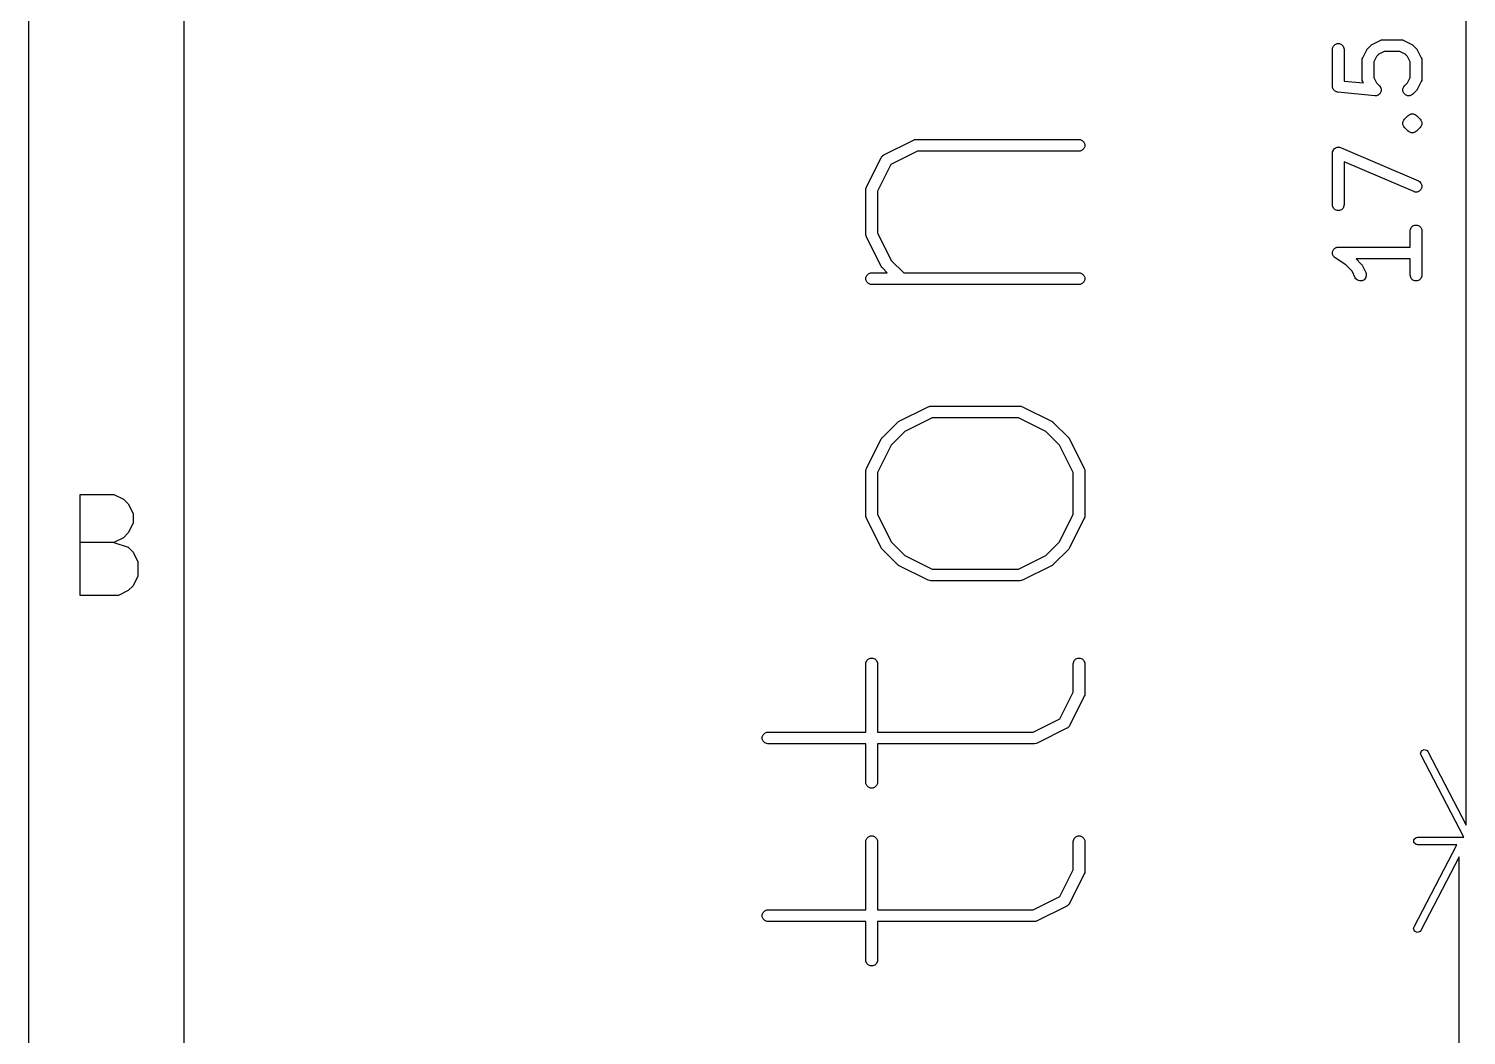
# Model space of a CAD drawing. Header units: inches. Extents: x 0.4 to 11.3, y -7.9 to -0.4.
# Drawn here: x 0.394 to 1.121, y -3.592 to -3.083 of the extents above; entities that cross this region are included whole.
import ezdxf

# ---------------------------------------------------------------- set-up
doc = ezdxf.new("R2010")
doc.units = ezdxf.units.IN
doc.header["$MEASUREMENT"] = 0
doc.layers.add('User.Drawings', color=9, linetype='CONTINUOUS', true_color=0xc2c2c2)

msp = doc.modelspace()

# ---------------------------------------------------------------- linework, layer by layer
at = {"layer": 'BLACK', "linetype": 'CONTINUOUS'}
for p, q in [((0.3937, -7.8743), (0.3937, -0.3937)), ((0.47244, -7.79556), (0.47244, -0.47244)), ((0.41967, -3.36983), (0.41967, -3.31865)), ((0.41967, -3.31865), (0.43673, -3.31865)), ((0.43673, -3.31865), (0.4416, -3.32108)), ((0.4416, -3.32108), (0.44404, -3.32352)), ((0.44404, -3.32352), (0.44648, -3.32839)), ((0.44648, -3.32839), (0.44648, -3.33327)), ((0.44404, -3.33814), (0.4416, -3.34058)), ((0.44648, -3.33327), (0.44404, -3.33814)), ((0.43673, -3.34302), (0.41967, -3.34302)), ((0.4416, -3.34058), (0.43673, -3.34302)), ((0.43673, -3.34302), (0.44404, -3.34545)), ((0.44404, -3.34545), (0.44648, -3.34789)), ((0.44648, -3.34789), (0.44891, -3.35277)), ((0.44891, -3.35277), (0.44891, -3.36008)), ((0.44891, -3.36008), (0.44648, -3.36495)), ((0.44404, -3.36739), (0.43916, -3.36983)), ((0.44648, -3.36495), (0.44404, -3.36739)), ((0.43916, -3.36983), (0.41967, -3.36983))]:
    msp.add_line(p, q, dxfattribs=at)
at = {"layer": 'User.Drawings', "linetype": 'CONTINUOUS'}
for p, q in [((1.12126, -3.48605), (1.12126, -2.81316)), ((1.05359, -3.09279), (1.05403, -3.09172)), ((1.05403, -3.09172), (1.05485, -3.09091)), ((1.05485, -3.09091), (1.05591, -3.09047)), ((1.05591, -3.09047), (1.05706, -3.09047)), ((1.05706, -3.09047), (1.05813, -3.09091)), ((1.05813, -3.09091), (1.05894, -3.09172)), ((1.05894, -3.09172), (1.05938, -3.09279)), ((1.07127, -3.09315), (1.07315, -3.09128)), ((1.07315, -3.09128), (1.07337, -3.09109)), ((1.07337, -3.09109), (1.07343, -3.09103)), ((1.07343, -3.09103), (1.07352, -3.09097)), ((1.07352, -3.09097), (1.0736, -3.09091)), ((1.0736, -3.09091), (1.07367, -3.09088)), ((1.07367, -3.09088), (1.07392, -3.09072)), ((1.07392, -3.09072), (1.07767, -3.08885)), ((1.07767, -3.08885), (1.07821, -3.08864)), ((1.07821, -3.08864), (1.07831, -3.08863)), ((1.07831, -3.08863), (1.07841, -3.08859)), ((1.07841, -3.08859), (1.07899, -3.08854)), ((1.07899, -3.08854), (1.08836, -3.08854)), ((1.08836, -3.08854), (1.08894, -3.08859)), ((1.08894, -3.08859), (1.08903, -3.08863)), ((1.08903, -3.08863), (1.08914, -3.08864)), ((1.08914, -3.08864), (1.08968, -3.08885)), ((1.08968, -3.08885), (1.09343, -3.09072)), ((1.09343, -3.09072), (1.09368, -3.09088)), ((1.09368, -3.09088), (1.09375, -3.09091)), ((1.09375, -3.09091), (1.09383, -3.09097)), ((1.09383, -3.09097), (1.09392, -3.09103)), ((1.09392, -3.09103), (1.09397, -3.09109)), ((1.09397, -3.09109), (1.0942, -3.09128)), ((1.0942, -3.09128), (1.09607, -3.09315)), ((1.05354, -3.09336), (1.05359, -3.09279)), ((1.05354, -3.11211), (1.05354, -3.09336)), ((1.05938, -3.09279), (1.05944, -3.09336)), ((1.05944, -3.09336), (1.05944, -3.10944)), ((1.06853, -3.09899), (1.06859, -3.09841)), ((1.06853, -3.10836), (1.06853, -3.09899)), ((1.06859, -3.09841), (1.06863, -3.09831)), ((1.06863, -3.09831), (1.06864, -3.09821)), ((1.06864, -3.09821), (1.06885, -3.09767)), ((1.06885, -3.09767), (1.07072, -3.09392)), ((1.07072, -3.09392), (1.07088, -3.09367)), ((1.07088, -3.09367), (1.07091, -3.0936)), ((1.07091, -3.0936), (1.07097, -3.09352)), ((1.07097, -3.09352), (1.07103, -3.09343)), ((1.07103, -3.09343), (1.07109, -3.09338)), ((1.07109, -3.09338), (1.07127, -3.09315)), ((1.07579, -3.09699), (1.07444, -3.09968)), ((1.07699, -3.09579), (1.07579, -3.09699)), ((1.07968, -3.09444), (1.07699, -3.09579)), ((1.08766, -3.09444), (1.07968, -3.09444)), ((1.09036, -3.09579), (1.08766, -3.09444)), ((1.09156, -3.09699), (1.09036, -3.09579)), ((1.09291, -3.09968), (1.09156, -3.09699)), ((1.09607, -3.09315), (1.09626, -3.09338)), ((1.09626, -3.09338), (1.09632, -3.09343)), ((1.09632, -3.09343), (1.09637, -3.09352)), ((1.09637, -3.09352), (1.09644, -3.0936)), ((1.09644, -3.0936), (1.09647, -3.09367)), ((1.09647, -3.09367), (1.09663, -3.09392)), ((1.09663, -3.09392), (1.0985, -3.09767)), ((1.0985, -3.09767), (1.09871, -3.09821)), ((1.09871, -3.09821), (1.09871, -3.09831)), ((1.09871, -3.09831), (1.09876, -3.09841)), ((1.09876, -3.09841), (1.09881, -3.09899)), ((1.09881, -3.09899), (1.09881, -3.10836)), ((1.07444, -3.09968), (1.07444, -3.10766)), ((1.09291, -3.10766), (1.09291, -3.09968)), ((1.05356, -3.11232), (1.05354, -3.11211)), ((1.05355, -3.1124), (1.05356, -3.11232)), ((1.05357, -3.11247), (1.05355, -3.1124)), ((1.05359, -3.11269), (1.05357, -3.11247)), ((1.05376, -3.11309), (1.05359, -3.11269)), ((1.05388, -3.1135), (1.05376, -3.11309)), ((1.05398, -3.11361), (1.05388, -3.1135)), ((1.05403, -3.11375), (1.05398, -3.11361)), ((1.05434, -3.11406), (1.05403, -3.11375)), ((1.05944, -3.10944), (1.06921, -3.11042)), ((1.06859, -3.10894), (1.06853, -3.10836)), ((1.06863, -3.10904), (1.06859, -3.10894)), ((1.06864, -3.10914), (1.06863, -3.10904)), ((1.06885, -3.10968), (1.06864, -3.10914)), ((1.06921, -3.11042), (1.06885, -3.10968)), ((1.07444, -3.10766), (1.07579, -3.11036)), ((1.07579, -3.11036), (1.07732, -3.1119)), ((1.07732, -3.1119), (1.07769, -3.11235)), ((1.07769, -3.11235), (1.07775, -3.11248)), ((1.07775, -3.11248), (1.07784, -3.1126)), ((1.07784, -3.1126), (1.07797, -3.11301)), ((1.07797, -3.11301), (1.07813, -3.11341)), ((1.07813, -3.11341), (1.07813, -3.11356)), ((1.07813, -3.11356), (1.07818, -3.1137)), ((1.07818, -3.1137), (1.07813, -3.11413)), ((1.08921, -3.11341), (1.08965, -3.11235)), ((1.08921, -3.11456), (1.08921, -3.11341)), ((1.08965, -3.11235), (1.09002, -3.1119)), ((1.09002, -3.1119), (1.09156, -3.11036)), ((1.09156, -3.11036), (1.09291, -3.10766)), ((1.09632, -3.11392), (1.09626, -3.11397)), ((1.09637, -3.11383), (1.09632, -3.11392)), ((1.09644, -3.11375), (1.09637, -3.11383)), ((1.09647, -3.11368), (1.09644, -3.11375)), ((1.09663, -3.11343), (1.09647, -3.11368)), ((1.0985, -3.10968), (1.09663, -3.11343)), ((1.09871, -3.10914), (1.0985, -3.10968)), ((1.09876, -3.10894), (1.09871, -3.10904)), ((1.09871, -3.10904), (1.09871, -3.10914)), ((1.09881, -3.10836), (1.09876, -3.10894)), ((1.05461, -3.11439), (1.05434, -3.11406)), ((1.05474, -3.11446), (1.05461, -3.11439)), ((1.05485, -3.11457), (1.05474, -3.11446)), ((1.05525, -3.11473), (1.05485, -3.11457)), ((1.05563, -3.11494), (1.05525, -3.11473)), ((1.05585, -3.11498), (1.05563, -3.11494)), ((1.05591, -3.11501), (1.05585, -3.11498)), ((1.05599, -3.11501), (1.05591, -3.11501)), ((1.0562, -3.11505), (1.05599, -3.11501)), ((1.07494, -3.11692), (1.0562, -3.11505)), ((1.07552, -3.11692), (1.07494, -3.11692)), ((1.07566, -3.11688), (1.07552, -3.11692)), ((1.07581, -3.11688), (1.07566, -3.11688)), ((1.07621, -3.11672), (1.07581, -3.11688)), ((1.07662, -3.11659), (1.07621, -3.11672)), ((1.07674, -3.1165), (1.07662, -3.11659)), ((1.07688, -3.11644), (1.07674, -3.1165)), ((1.07718, -3.11614), (1.07688, -3.11644)), ((1.07752, -3.11586), (1.07718, -3.11614)), ((1.07759, -3.11573), (1.07752, -3.11586)), ((1.07769, -3.11563), (1.07759, -3.11573)), ((1.07786, -3.11523), (1.07769, -3.11563)), ((1.07806, -3.11485), (1.07786, -3.11523)), ((1.07808, -3.1147), (1.07806, -3.11485)), ((1.07813, -3.11456), (1.07808, -3.1147)), ((1.07813, -3.11413), (1.07813, -3.11456)), ((1.08965, -3.11563), (1.08921, -3.11456)), ((1.09047, -3.11644), (1.08965, -3.11563)), ((1.09153, -3.11688), (1.09047, -3.11644)), ((1.09269, -3.11688), (1.09153, -3.11688)), ((1.09375, -3.11644), (1.09269, -3.11688)), ((1.0942, -3.11607), (1.09375, -3.11644)), ((1.09607, -3.1142), (1.0942, -3.11607)), ((1.09626, -3.11397), (1.09607, -3.1142)), ((1.09002, -3.12877), (1.0919, -3.1269)), ((1.0919, -3.1269), (1.09234, -3.12653)), ((1.09234, -3.12653), (1.09341, -3.12609)), ((1.09341, -3.12609), (1.09456, -3.12609)), ((1.09456, -3.12609), (1.09562, -3.12653)), ((1.09562, -3.12653), (1.09562, -3.12653)), ((1.09562, -3.12653), (1.09607, -3.1269)), ((1.09607, -3.1269), (1.09795, -3.12877)), ((1.08921, -3.13028), (1.08951, -3.12956)), ((1.08921, -3.13143), (1.08921, -3.13028)), ((1.08965, -3.1325), (1.08921, -3.13143)), ((1.08951, -3.12956), (1.08965, -3.12922)), ((1.08965, -3.12922), (1.09002, -3.12877)), ((1.08965, -3.12922), (1.08965, -3.12922)), ((1.09002, -3.13295), (1.08965, -3.1325)), ((1.08965, -3.1325), (1.08965, -3.1325)), ((1.0919, -3.13482), (1.09002, -3.13295)), ((1.09234, -3.13519), (1.0919, -3.13482)), ((1.09341, -3.13563), (1.09234, -3.13519)), ((1.09456, -3.13563), (1.09341, -3.13563)), ((1.09562, -3.13519), (1.09456, -3.13563)), ((1.09607, -3.13482), (1.09562, -3.13519)), ((1.09795, -3.13295), (1.09607, -3.13482)), ((1.09795, -3.12877), (1.09831, -3.12922)), ((1.09831, -3.1325), (1.09795, -3.13295)), ((1.09831, -3.12922), (1.09846, -3.12956)), ((1.09876, -3.13143), (1.09831, -3.1325)), ((1.09846, -3.12956), (1.09876, -3.13028)), ((1.09876, -3.13028), (1.09876, -3.13143)), ((0.82649, -3.14683), (0.84149, -3.13933)), ((0.84149, -3.13933), (0.84203, -3.13912)), ((0.84203, -3.13912), (0.84214, -3.13912)), ((0.84214, -3.13912), (0.84224, -3.13908)), ((0.84224, -3.13908), (0.84281, -3.13902)), ((0.84281, -3.13902), (0.9253, -3.13902)), ((0.9253, -3.13902), (0.92588, -3.13908)), ((0.92588, -3.13908), (0.92694, -3.13952)), ((0.92694, -3.13952), (0.92776, -3.14033)), ((0.92776, -3.14033), (0.9282, -3.1414)), ((0.9282, -3.14255), (0.92776, -3.14361)), ((0.9282, -3.1414), (0.9282, -3.14255)), ((1.0554, -3.14317), (1.05591, -3.14296)), ((1.05591, -3.14296), (1.05593, -3.14296)), ((1.05593, -3.14296), (1.05595, -3.14295)), ((1.05595, -3.14295), (1.05651, -3.14296)), ((1.05651, -3.14296), (1.05706, -3.14296)), ((1.05706, -3.14296), (1.05708, -3.14297)), ((1.05708, -3.14297), (1.0571, -3.14297)), ((1.0571, -3.14297), (1.05765, -3.14314)), ((0.81767, -3.16315), (0.82517, -3.14815)), ((0.82517, -3.14815), (0.82523, -3.14805)), ((0.82523, -3.14805), (0.82525, -3.14801)), ((0.82525, -3.14801), (0.8253, -3.14795)), ((0.8253, -3.14795), (0.82548, -3.14766)), ((0.82548, -3.14766), (0.82576, -3.14742)), ((0.82576, -3.14742), (0.826, -3.14714)), ((0.826, -3.14714), (0.8263, -3.14695)), ((0.8263, -3.14695), (0.82635, -3.14691)), ((0.82635, -3.14691), (0.8264, -3.14689)), ((0.8264, -3.14689), (0.82649, -3.14683)), ((0.84351, -3.14492), (0.83002, -3.15167)), ((0.9253, -3.14492), (0.84351, -3.14492)), ((0.92588, -3.14487), (0.9253, -3.14492)), ((0.92694, -3.14443), (0.92588, -3.14487)), ((0.92776, -3.14361), (0.92694, -3.14443)), ((1.05354, -3.14586), (1.05359, -3.14528)), ((1.05354, -3.1721), (1.05354, -3.14586)), ((1.05359, -3.14528), (1.0536, -3.14526)), ((1.0536, -3.14525), (1.05382, -3.14473)), ((1.0536, -3.14526), (1.0536, -3.14525)), ((1.05382, -3.14473), (1.05403, -3.14422)), ((1.05403, -3.14422), (1.05405, -3.1442)), ((1.05405, -3.14419), (1.05445, -3.1438)), ((1.05405, -3.1442), (1.05405, -3.14419)), ((1.05445, -3.1438), (1.05485, -3.1434)), ((1.05485, -3.1434), (1.05487, -3.14339)), ((1.05487, -3.14339), (1.05488, -3.14338)), ((1.05488, -3.14338), (1.0554, -3.14317)), ((1.05765, -3.14314), (1.09702, -3.16002)), ((0.83002, -3.15167), (0.82327, -3.16517)), ((1.0947, -3.16544), (1.05944, -3.15033)), ((1.05944, -3.15033), (1.05944, -3.1721)), ((0.81736, -3.16447), (0.81742, -3.16389)), ((0.81736, -3.18697), (0.81736, -3.16447)), ((0.81742, -3.16389), (0.81746, -3.16379)), ((0.81746, -3.16379), (0.81747, -3.16369)), ((0.81747, -3.16369), (0.81767, -3.16315)), ((1.09702, -3.16002), (1.09753, -3.16029)), ((1.09829, -3.1644), (1.09747, -3.1652)), ((1.09753, -3.16029), (1.09833, -3.16112)), ((1.09875, -3.16334), (1.09829, -3.1644)), ((1.09833, -3.16112), (1.09876, -3.16219)), ((1.09876, -3.16219), (1.09875, -3.16334)), ((0.82327, -3.16517), (0.82327, -3.18627)), ((1.05359, -3.17268), (1.05354, -3.1721)), ((1.05944, -3.1721), (1.05938, -3.17268)), ((1.09525, -3.16562), (1.0947, -3.16544)), ((1.0964, -3.16563), (1.09525, -3.16562)), ((1.09747, -3.1652), (1.0964, -3.16563)), ((1.05403, -3.17374), (1.05359, -3.17268)), ((1.05485, -3.17456), (1.05403, -3.17374)), ((1.05591, -3.175), (1.05485, -3.17456)), ((1.05706, -3.175), (1.05591, -3.175)), ((1.05813, -3.17456), (1.05706, -3.175)), ((1.05894, -3.17374), (1.05813, -3.17456)), ((1.05938, -3.17268), (1.05894, -3.17374)), ((0.82327, -3.18627), (0.83024, -3.20021)), ((1.09291, -3.18523), (1.09296, -3.18465)), ((1.09291, -3.19352), (1.09291, -3.18523)), ((1.09296, -3.18465), (1.0934, -3.18359)), ((1.0934, -3.18359), (1.09422, -3.18277)), ((1.09422, -3.18277), (1.09528, -3.18233)), ((1.09528, -3.18233), (1.09644, -3.18233)), ((1.09644, -3.18233), (1.0975, -3.18277)), ((1.0975, -3.18277), (1.09831, -3.18359)), ((1.09831, -3.18359), (1.09876, -3.18465)), ((1.09876, -3.18465), (1.09881, -3.18523)), ((1.09881, -3.18523), (1.09881, -3.20772)), ((0.81742, -3.18754), (0.81736, -3.18697)), ((0.81746, -3.18764), (0.81742, -3.18754)), ((0.81747, -3.18775), (0.81746, -3.18764)), ((0.81767, -3.18829), (0.81747, -3.18775)), ((0.82517, -3.20328), (0.81767, -3.18829)), ((1.05485, -3.19402), (1.05512, -3.19391)), ((1.05512, -3.19391), (1.05536, -3.19375)), ((1.05536, -3.19375), (1.05564, -3.19369)), ((1.05564, -3.19369), (1.05591, -3.19358)), ((1.05591, -3.19358), (1.05648, -3.19352)), ((1.05648, -3.19352), (1.05649, -3.19352)), ((1.05649, -3.19352), (1.05649, -3.19352)), ((1.05649, -3.19352), (1.05649, -3.19352)), ((1.05649, -3.19352), (1.09291, -3.19352)), ((0.83024, -3.20021), (0.83654, -3.20651)), ((1.05354, -3.19648), (1.05359, -3.19619)), ((1.05359, -3.19676), (1.05354, -3.19648)), ((1.05359, -3.1959), (1.0537, -3.19563)), ((1.05359, -3.19619), (1.05359, -3.1959)), ((1.05359, -3.19705), (1.05359, -3.19676)), ((1.0537, -3.19732), (1.05359, -3.19705)), ((1.0537, -3.19563), (1.05376, -3.19535)), ((1.05376, -3.19761), (1.0537, -3.19732)), ((1.05376, -3.19535), (1.05392, -3.1951)), ((1.05392, -3.19785), (1.05376, -3.19761)), ((1.05392, -3.1951), (1.05403, -3.19483)), ((1.05403, -3.19812), (1.05392, -3.19785)), ((1.05403, -3.19483), (1.05424, -3.19463)), ((1.05424, -3.19832), (1.05403, -3.19812)), ((1.05424, -3.19463), (1.0544, -3.19439)), ((1.0544, -3.19857), (1.05424, -3.19832)), ((1.0544, -3.19439), (1.05464, -3.19423)), ((1.05485, -3.19893), (1.0544, -3.19857)), ((1.05464, -3.19423), (1.05485, -3.19402)), ((1.06023, -3.20252), (1.05485, -3.19893)), ((1.05485, -3.19893), (1.05485, -3.19893)), ((1.05485, -3.19893), (1.05485, -3.19893)), ((1.05485, -3.19893), (1.05485, -3.19893)), ((1.09291, -3.19943), (1.06549, -3.19943)), ((1.06549, -3.19943), (1.06795, -3.20189)), ((1.09291, -3.20772), (1.09291, -3.19943)), ((0.81742, -3.20889), (0.81786, -3.20782)), ((0.81786, -3.20782), (0.81867, -3.20701)), ((0.81867, -3.20701), (0.81974, -3.20657)), ((0.81974, -3.20657), (0.82032, -3.20651)), ((0.82032, -3.20651), (0.82818, -3.20651)), ((0.82533, -3.20353), (0.82517, -3.20328)), ((0.82536, -3.2036), (0.82533, -3.20353)), ((0.82543, -3.20369), (0.82536, -3.2036)), ((0.82548, -3.20377), (0.82543, -3.20369)), ((0.82554, -3.20383), (0.82548, -3.20377)), ((0.82573, -3.20405), (0.82554, -3.20383)), ((0.82818, -3.20651), (0.82573, -3.20405)), ((0.83654, -3.20651), (0.9253, -3.20651)), ((0.9253, -3.20651), (0.92588, -3.20657)), ((0.92588, -3.20657), (0.92694, -3.20701)), ((0.92694, -3.20701), (0.92776, -3.20782)), ((0.92776, -3.20782), (0.9282, -3.20889)), ((1.06344, -3.20572), (1.06023, -3.20252)), ((1.0651, -3.20904), (1.06344, -3.20572)), ((1.06795, -3.20189), (1.06814, -3.20211)), ((1.06814, -3.20211), (1.0682, -3.20216)), ((1.0682, -3.20216), (1.06825, -3.20225)), ((1.06825, -3.20225), (1.06832, -3.20233)), ((1.06832, -3.20233), (1.06835, -3.20241)), ((1.06835, -3.20241), (1.0685, -3.20265)), ((1.0685, -3.20265), (1.07038, -3.2064)), ((1.07067, -3.20809), (1.0703, -3.20919)), ((1.07038, -3.2064), (1.07059, -3.20694)), ((1.07059, -3.20694), (1.07067, -3.20809)), ((1.09296, -3.2083), (1.09291, -3.20772)), ((1.0934, -3.20936), (1.09296, -3.2083)), ((1.09876, -3.2083), (1.09831, -3.20936)), ((1.09881, -3.20772), (1.09876, -3.2083)), ((0.81742, -3.21004), (0.81742, -3.20889)), ((0.81786, -3.2111), (0.81742, -3.21004)), ((0.81867, -3.21192), (0.81786, -3.2111)), ((0.81974, -3.21236), (0.81867, -3.21192)), ((0.82032, -3.21242), (0.81974, -3.21236)), ((0.9253, -3.21242), (0.82032, -3.21242)), ((0.92588, -3.21236), (0.9253, -3.21242)), ((0.92694, -3.21192), (0.92588, -3.21236)), ((0.92776, -3.2111), (0.92694, -3.21192)), ((0.9282, -3.21004), (0.92776, -3.2111)), ((0.9282, -3.20889), (0.9282, -3.21004)), ((1.0654, -3.20953), (1.0651, -3.20904)), ((1.06628, -3.21029), (1.0654, -3.20953)), ((1.06737, -3.21065), (1.06628, -3.21029)), ((1.06852, -3.21057), (1.06737, -3.21065)), ((1.06955, -3.21006), (1.06852, -3.21057)), ((1.0703, -3.20919), (1.06955, -3.21006)), ((1.09422, -3.21018), (1.0934, -3.20936)), ((1.09528, -3.21062), (1.09422, -3.21018)), ((1.09644, -3.21062), (1.09528, -3.21062)), ((1.0975, -3.21018), (1.09644, -3.21062)), ((1.09831, -3.20936), (1.0975, -3.21018)), ((0.84974, -3.27406), (0.85031, -3.274)), ((0.85031, -3.274), (0.89531, -3.274)), ((0.89531, -3.274), (0.89588, -3.27406)), ((0.83399, -3.28181), (0.84899, -3.27431)), ((0.85101, -3.27991), (0.83706, -3.28688)), ((0.84899, -3.27431), (0.84953, -3.27411)), ((0.84953, -3.27411), (0.84964, -3.2741)), ((0.84964, -3.2741), (0.84974, -3.27406)), ((0.89461, -3.27991), (0.85101, -3.27991)), ((0.90855, -3.28688), (0.89461, -3.27991)), ((0.89588, -3.27406), (0.89598, -3.2741)), ((0.89598, -3.2741), (0.89609, -3.27411)), ((0.89609, -3.27411), (0.89663, -3.27431)), ((0.89663, -3.27431), (0.91162, -3.28181)), ((0.82573, -3.28986), (0.83323, -3.28237)), ((0.83706, -3.28688), (0.83024, -3.2937)), ((0.83323, -3.28237), (0.83345, -3.28218)), ((0.83345, -3.28218), (0.8335, -3.28212)), ((0.8335, -3.28212), (0.83359, -3.28207)), ((0.83359, -3.28207), (0.83367, -3.282)), ((0.83367, -3.282), (0.83374, -3.28197)), ((0.83374, -3.28197), (0.83399, -3.28181)), ((0.91538, -3.2937), (0.90855, -3.28688)), ((0.91162, -3.28181), (0.91187, -3.28197)), ((0.91187, -3.28197), (0.91194, -3.282)), ((0.91194, -3.282), (0.91203, -3.28207)), ((0.91203, -3.28207), (0.91211, -3.28212)), ((0.91211, -3.28212), (0.91217, -3.28218)), ((0.91217, -3.28218), (0.91239, -3.28237)), ((0.91239, -3.28237), (0.91989, -3.28986)), ((0.81767, -3.30563), (0.82517, -3.29063)), ((0.83024, -3.2937), (0.82327, -3.30765)), ((0.82517, -3.29063), (0.82533, -3.29038)), ((0.82533, -3.29038), (0.82536, -3.29031)), ((0.82536, -3.29031), (0.82543, -3.29023)), ((0.82543, -3.29023), (0.82548, -3.29014)), ((0.82548, -3.29014), (0.82554, -3.29009)), ((0.82554, -3.29009), (0.82573, -3.28986)), ((0.92235, -3.30765), (0.91538, -3.2937)), ((0.91989, -3.28986), (0.92008, -3.29009)), ((0.92008, -3.29009), (0.92014, -3.29014)), ((0.92014, -3.29014), (0.92019, -3.29023)), ((0.92019, -3.29023), (0.92026, -3.29031)), ((0.92026, -3.29031), (0.92029, -3.29038)), ((0.92029, -3.29038), (0.92044, -3.29063)), ((0.92044, -3.29063), (0.92794, -3.30563)), ((0.81736, -3.30695), (0.81742, -3.30637)), ((0.81736, -3.32945), (0.81736, -3.30695)), ((0.81742, -3.30637), (0.81746, -3.30628)), ((0.81746, -3.30628), (0.81747, -3.30617)), ((0.81747, -3.30617), (0.81767, -3.30563)), ((0.82327, -3.30765), (0.82327, -3.32875)), ((0.92235, -3.32875), (0.92235, -3.30765)), ((0.92794, -3.30563), (0.92815, -3.30617)), ((0.92815, -3.30617), (0.92816, -3.30628)), ((0.92816, -3.30628), (0.9282, -3.30637)), ((0.9282, -3.30637), (0.92825, -3.30695)), ((0.92825, -3.30695), (0.92825, -3.32945)), ((0.81742, -3.33002), (0.81736, -3.32945)), ((0.81746, -3.33012), (0.81742, -3.33002)), ((0.81747, -3.33023), (0.81746, -3.33012)), ((0.81767, -3.33077), (0.81747, -3.33023)), ((0.82517, -3.34577), (0.81767, -3.33077)), ((0.82327, -3.32875), (0.83024, -3.3427)), ((0.91538, -3.3427), (0.92235, -3.32875)), ((0.92794, -3.33077), (0.92044, -3.34577)), ((0.92815, -3.33023), (0.92794, -3.33077)), ((0.92816, -3.33012), (0.92815, -3.33023)), ((0.9282, -3.33002), (0.92816, -3.33012)), ((0.92825, -3.32945), (0.9282, -3.33002)), ((0.82533, -3.34601), (0.82517, -3.34577)), ((0.82536, -3.34609), (0.82533, -3.34601)), ((0.82543, -3.34617), (0.82536, -3.34609)), ((0.82548, -3.34626), (0.82543, -3.34617)), ((0.82554, -3.34631), (0.82548, -3.34626)), ((0.82573, -3.34653), (0.82554, -3.34631)), ((0.83323, -3.35403), (0.82573, -3.34653)), ((0.83024, -3.3427), (0.83706, -3.34952)), ((0.90855, -3.34952), (0.91538, -3.3427)), ((0.91989, -3.34653), (0.91239, -3.35403)), ((0.92008, -3.34631), (0.91989, -3.34653)), ((0.92014, -3.34626), (0.92008, -3.34631)), ((0.92019, -3.34617), (0.92014, -3.34626)), ((0.92026, -3.34609), (0.92019, -3.34617)), ((0.92029, -3.34601), (0.92026, -3.34609)), ((0.92044, -3.34577), (0.92029, -3.34601)), ((0.83345, -3.35422), (0.83323, -3.35403)), ((0.83706, -3.34952), (0.85101, -3.35649)), ((0.89461, -3.35649), (0.90855, -3.34952)), ((0.91239, -3.35403), (0.91217, -3.35422)), ((0.8335, -3.35428), (0.83345, -3.35422)), ((0.83359, -3.35433), (0.8335, -3.35428)), ((0.83367, -3.3544), (0.83359, -3.35433)), ((0.83374, -3.35443), (0.83367, -3.3544)), ((0.83399, -3.35459), (0.83374, -3.35443)), ((0.84899, -3.36209), (0.83399, -3.35459)), ((0.85101, -3.35649), (0.89461, -3.35649)), ((0.91162, -3.35459), (0.89663, -3.36209)), ((0.91187, -3.35443), (0.91162, -3.35459)), ((0.91194, -3.3544), (0.91187, -3.35443)), ((0.91203, -3.35433), (0.91194, -3.3544)), ((0.91211, -3.35428), (0.91203, -3.35433)), ((0.91217, -3.35422), (0.91211, -3.35428)), ((0.84953, -3.36229), (0.84899, -3.36209)), ((0.84964, -3.3623), (0.84953, -3.36229)), ((0.84974, -3.36234), (0.84964, -3.3623)), ((0.85031, -3.3624), (0.84974, -3.36234)), ((0.89531, -3.3624), (0.85031, -3.3624)), ((0.89588, -3.36234), (0.89531, -3.3624)), ((0.89598, -3.3623), (0.89588, -3.36234)), ((0.89609, -3.36229), (0.89598, -3.3623)), ((0.89663, -3.36209), (0.89609, -3.36229)), ((0.81736, -3.40444), (0.81742, -3.40386)), ((0.81736, -3.43898), (0.81736, -3.40444)), ((0.81742, -3.40386), (0.81786, -3.4028)), ((0.81786, -3.4028), (0.81867, -3.40198)), ((0.81867, -3.40198), (0.81974, -3.40154)), ((0.81974, -3.40154), (0.82089, -3.40154)), ((0.82089, -3.40154), (0.82196, -3.40198)), ((0.82196, -3.40198), (0.82277, -3.4028)), ((0.82277, -3.4028), (0.82321, -3.40386)), ((0.82321, -3.40386), (0.82327, -3.40444)), ((0.82327, -3.40444), (0.82327, -3.43898)), ((0.92235, -3.40444), (0.92241, -3.40386)), ((0.92235, -3.41874), (0.92235, -3.40444)), ((0.92241, -3.40386), (0.92285, -3.4028)), ((0.92285, -3.4028), (0.92366, -3.40198)), ((0.92366, -3.40198), (0.92473, -3.40154)), ((0.92473, -3.40154), (0.92588, -3.40154)), ((0.92588, -3.40154), (0.92694, -3.40198)), ((0.92694, -3.40198), (0.92776, -3.4028)), ((0.92776, -3.4028), (0.9282, -3.40386)), ((0.9282, -3.40386), (0.92825, -3.40444)), ((0.92825, -3.40444), (0.92825, -3.41944)), ((0.9156, -3.43223), (0.92235, -3.41874)), ((0.92825, -3.41944), (0.9282, -3.42001)), ((0.92794, -3.42076), (0.92044, -3.43576)), ((0.92815, -3.42022), (0.92794, -3.42076)), ((0.92816, -3.42011), (0.92815, -3.42022)), ((0.9282, -3.42001), (0.92816, -3.42011)), ((0.90211, -3.43898), (0.9156, -3.43223)), ((0.76493, -3.44136), (0.76537, -3.44029)), ((0.76537, -3.44029), (0.76618, -3.43948)), ((0.76618, -3.43948), (0.76725, -3.43904)), ((0.76725, -3.43904), (0.76782, -3.43898)), ((0.76782, -3.43898), (0.81736, -3.43898)), ((0.82327, -3.43898), (0.90211, -3.43898)), ((0.91912, -3.43708), (0.90413, -3.44458)), ((0.91922, -3.43702), (0.91912, -3.43708)), ((0.91927, -3.437), (0.91922, -3.43702)), ((0.91932, -3.43695), (0.91927, -3.437)), ((0.91961, -3.43677), (0.91932, -3.43695)), ((0.91986, -3.43649), (0.91961, -3.43677)), ((0.92014, -3.43625), (0.91986, -3.43649)), ((0.92032, -3.43595), (0.92014, -3.43625)), ((0.92037, -3.4359), (0.92032, -3.43595)), ((0.92038, -3.43585), (0.92037, -3.4359)), ((0.92044, -3.43576), (0.92038, -3.43585)), ((0.76493, -3.44251), (0.76493, -3.44136)), ((0.76537, -3.44357), (0.76493, -3.44251)), ((0.76618, -3.44439), (0.76537, -3.44357)), ((0.76725, -3.44483), (0.76618, -3.44439)), ((0.76782, -3.44489), (0.76725, -3.44483)), ((0.81736, -3.44489), (0.76782, -3.44489)), ((0.81736, -3.46443), (0.81736, -3.44489)), ((0.9028, -3.44489), (0.82327, -3.44489)), ((0.82327, -3.44489), (0.82327, -3.46443)), ((0.90338, -3.44483), (0.9028, -3.44489)), ((0.90348, -3.44479), (0.90338, -3.44483)), ((0.90358, -3.44478), (0.90348, -3.44479)), ((0.90413, -3.44458), (0.90358, -3.44478)), ((1.09818, -3.44992), (1.09863, -3.44848)), ((1.09863, -3.44848), (1.09997, -3.44778)), ((1.09997, -3.44778), (1.10141, -3.44824)), ((1.10141, -3.44824), (1.10189, -3.44883)), ((1.09839, -3.45065), (1.09818, -3.44992)), ((1.11998, -3.49213), (1.09839, -3.45065)), ((1.10189, -3.44883), (1.12126, -3.48605)), ((0.81742, -3.46501), (0.81736, -3.46443)), ((0.81786, -3.46607), (0.81742, -3.46501)), ((0.81867, -3.46689), (0.81786, -3.46607)), ((0.81974, -3.46733), (0.81867, -3.46689)), ((0.82089, -3.46733), (0.81974, -3.46733)), ((0.82196, -3.46689), (0.82089, -3.46733)), ((0.82277, -3.46607), (0.82196, -3.46689)), ((0.82321, -3.46501), (0.82277, -3.46607)), ((0.82327, -3.46443), (0.82321, -3.46501)), ((0.81786, -3.49279), (0.81867, -3.49197)), ((0.81867, -3.49197), (0.81974, -3.49153)), ((0.81974, -3.49153), (0.82089, -3.49153)), ((0.82089, -3.49153), (0.82196, -3.49197)), ((0.82196, -3.49197), (0.82277, -3.49279)), ((0.92285, -3.49279), (0.92366, -3.49197)), ((0.92366, -3.49197), (0.92473, -3.49153)), ((0.92473, -3.49153), (0.92588, -3.49153)), ((0.92588, -3.49153), (0.92694, -3.49197)), ((0.92694, -3.49197), (0.92776, -3.49279)), ((1.09478, -3.49334), (1.09584, -3.49228)), ((1.09584, -3.49228), (1.0966, -3.49213)), ((1.0966, -3.49213), (1.11998, -3.49213)), ((0.81736, -3.49443), (0.81742, -3.49385)), ((0.81736, -3.52897), (0.81736, -3.49443)), ((0.81742, -3.49385), (0.81786, -3.49279)), ((0.82277, -3.49279), (0.82321, -3.49385)), ((0.82321, -3.49385), (0.82327, -3.49443)), ((0.82327, -3.49443), (0.82327, -3.52897)), ((0.92235, -3.49443), (0.92241, -3.49385)), ((0.92235, -3.50873), (0.92235, -3.49443)), ((0.92241, -3.49385), (0.92285, -3.49279)), ((0.92776, -3.49279), (0.9282, -3.49385)), ((0.9282, -3.49385), (0.92825, -3.49443)), ((0.92825, -3.49443), (0.92825, -3.50943)), ((1.09478, -3.49485), (1.09478, -3.49334)), ((1.09584, -3.49591), (1.09478, -3.49485)), ((1.09485, -3.53754), (1.11644, -3.49606)), ((1.0966, -3.49606), (1.09584, -3.49591)), ((1.10014, -3.49606), (1.0966, -3.49606)), ((1.11644, -3.49606), (1.10014, -3.49606)), ((1.11772, -3.50214), (1.09834, -3.53935)), ((1.11772, -4.17503), (1.11772, -3.50214)), ((0.9156, -3.52222), (0.92235, -3.50873)), ((0.92794, -3.51075), (0.92044, -3.52574)), ((0.92815, -3.51021), (0.92794, -3.51075)), ((0.92816, -3.5101), (0.92815, -3.51021)), ((0.9282, -3.51), (0.92816, -3.5101)), ((0.92825, -3.50943), (0.9282, -3.51)), ((0.90211, -3.52897), (0.9156, -3.52222)), ((0.91912, -3.52706), (0.90413, -3.53456)), ((0.91922, -3.527), (0.91912, -3.52706)), ((0.91927, -3.52699), (0.91922, -3.527)), ((0.91932, -3.52694), (0.91927, -3.52699)), ((0.91961, -3.52676), (0.91932, -3.52694)), ((0.91986, -3.52648), (0.91961, -3.52676)), ((0.92014, -3.52623), (0.91986, -3.52648)), ((0.92032, -3.52594), (0.92014, -3.52623)), ((0.92037, -3.52589), (0.92032, -3.52594)), ((0.92038, -3.52584), (0.92037, -3.52589)), ((0.92044, -3.52574), (0.92038, -3.52584)), ((0.76493, -3.53135), (0.76537, -3.53028)), ((0.76493, -3.5325), (0.76493, -3.53135)), ((0.76537, -3.53356), (0.76493, -3.5325)), ((0.76537, -3.53028), (0.76618, -3.52947)), ((0.76618, -3.53438), (0.76537, -3.53356)), ((0.76618, -3.52947), (0.76725, -3.52903)), ((0.76725, -3.53482), (0.76618, -3.53438)), ((0.76725, -3.52903), (0.76782, -3.52897)), ((0.76782, -3.53488), (0.76725, -3.53482)), ((0.76782, -3.52897), (0.81736, -3.52897)), ((0.81736, -3.53488), (0.76782, -3.53488)), ((0.81736, -3.55442), (0.81736, -3.53488)), ((0.82327, -3.52897), (0.90211, -3.52897)), ((0.9028, -3.53488), (0.82327, -3.53488)), ((0.82327, -3.53488), (0.82327, -3.55442)), ((0.90338, -3.53482), (0.9028, -3.53488)), ((0.90348, -3.53478), (0.90338, -3.53482)), ((0.90358, -3.53477), (0.90348, -3.53478)), ((0.90413, -3.53456), (0.90358, -3.53477)), ((1.09464, -3.53827), (1.09485, -3.53754)), ((1.09509, -3.53971), (1.09464, -3.53827)), ((1.09643, -3.54041), (1.09509, -3.53971)), ((1.09786, -3.53995), (1.09643, -3.54041)), ((1.09834, -3.53935), (1.09786, -3.53995)), ((0.81742, -3.555), (0.81736, -3.55442)), ((0.81786, -3.55606), (0.81742, -3.555)), ((0.81867, -3.55688), (0.81786, -3.55606)), ((0.81974, -3.55732), (0.81867, -3.55688)), ((0.82089, -3.55732), (0.81974, -3.55732)), ((0.82196, -3.55688), (0.82089, -3.55732)), ((0.82277, -3.55606), (0.82196, -3.55688)), ((0.82321, -3.555), (0.82277, -3.55606)), ((0.82327, -3.55442), (0.82321, -3.555))]:
    msp.add_line(p, q, dxfattribs=at)

doc.saveas('drawing.dxf')
